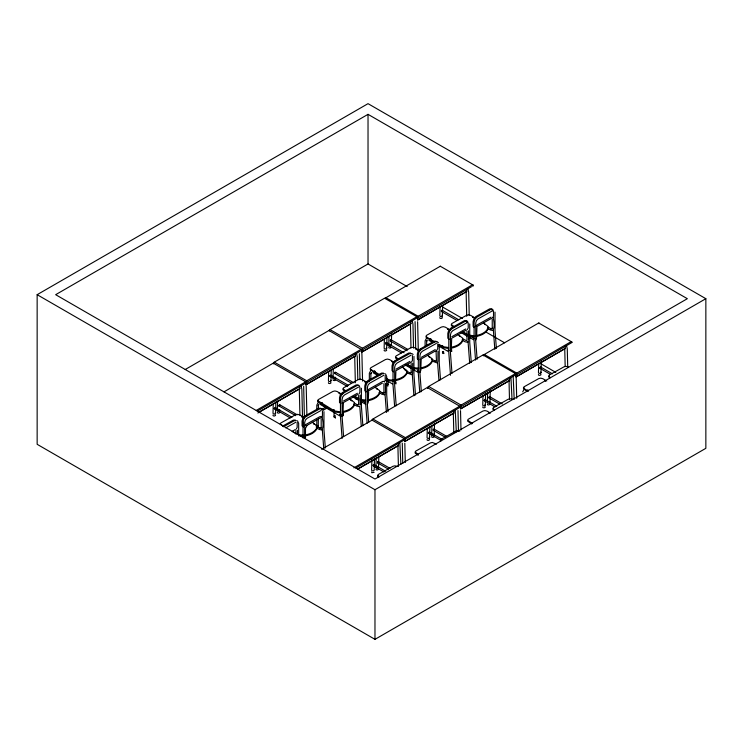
<?xml version="1.0" encoding="UTF-8"?>
<svg xmlns="http://www.w3.org/2000/svg" width="743" height="743" viewBox="0 0 743 743"><rect width="100%" height="100%" fill="white"/><g stroke="black" fill="none" stroke-linecap="round" stroke-linejoin="round"><path stroke-width="1.11" d="M273.248 403.997L273.015 413.108L273.266 413.86L274.538 414.009L275.569 413.414L275.848 402.084M277.408 409.059L277.603 401.099M328.666 371.528L328.443 380.63L328.685 381.382L329.957 381.54L330.988 380.945L331.267 369.605M333.115 376.506L333.31 368.537M371.89 459.731L371.63 469.975L371.881 470.728L373.153 470.876L374.184 470.282L374.463 458.951M376.023 465.926L376.218 457.967M375.995 467.068L376.237 467.821L377.509 467.979L378.54 467.375L378.819 456.044M384.372 338.966L384.15 348.077L384.391 348.829L385.663 348.987L386.694 348.383L386.973 337.053M427.281 428.395L427.058 437.497L427.299 438.249L428.572 438.407L429.603 437.813L429.881 426.473M431.729 433.373L431.924 425.405M431.702 434.506L431.943 435.259L433.215 435.417L434.246 434.822L434.525 423.491M482.987 395.833L482.764 404.944L483.006 405.697L484.278 405.845L485.309 405.251L485.588 393.92M388.812 344.055L389.007 336.17M391.617 333.932L391.329 345.495L391.087 344.743M440.07 306.608L439.847 315.617L440.088 316.369L441.361 316.527L442.391 315.924L442.652 305.522M487.427 400.923L487.622 393.038M490.231 390.799L489.943 402.362L489.702 401.61M538.684 363.476L538.461 372.484L538.703 373.237L539.975 373.395L541.006 372.791L541.294 361.237M354.337 403.375L354.262 405.604C351.885 409.82 346.981 411.789 342.412 412.588M273.498 363.856L273.498 362.983L224.014 391.858M427.541 388.255L427.541 387.382L372.234 419.405L372.234 420.278M483.238 355.693L483.238 354.82L427.94 386.852L427.94 387.716M538.944 323.697L538.944 322.843L483.637 354.866L483.637 355.73M361.098 350.677L361.98 350.39L361.98 349.516L361.098 349.321L306.748 380.797L306.673 382.413L360.114 351.253M416.804 316.759L362.454 348.235L362.38 349.86L418.03 317.382L384.558 298.222L329.325 329.985L329.325 330.849M406.347 438.454L460.939 406.811L459.713 406.189L405.362 437.664L405.362 439.02M472.511 286.129L473.384 285.841L473.384 284.978L472.511 284.783L418.151 316.258L418.077 317.865L471.517 286.696M515.419 373.627L461.069 405.102L460.994 406.727L516.645 374.249L483.173 355.089M571.126 341.65L516.766 373.125L516.691 374.732L572.342 342.263L538.87 323.103M318.348 418.922L318.236 426.241L316.806 425.897L316.806 420.129M335.585 416.164L334.044 416.266L334.926 415.774M360.773 404.814L360.875 402.074M386.685 385.199L388.022 385.979L387.456 385.143M388.125 381.995L388.022 384.725L386.583 384.382M394.737 383.035L396.065 383.825L395.508 382.989M442.466 351.523L443.794 352.303L443.237 351.467M384.679 298.445L440.358 266.208M321.635 449.301L372.141 420.092M343.35 403.458L342.932 414.297M368.639 391.672L368.222 402.502L367.274 404.424M395.889 371.584L395.471 382.422M421.179 359.788L420.761 370.627L419.814 372.54M451.67 339.161L451.252 349.999M476.96 327.366L476.542 338.204L475.594 340.118M275.216 408.539L275.216 407.601L274.232 408.641L290.244 417.938M279.582 405.632L279.582 404.694L278.588 405.734L295.658 415.643M429.259 432.937L429.259 431.989L428.265 433.03L441.342 440.645M484.965 400.375L484.965 399.437L483.972 400.477L495.089 406.96M429.454 433.048C430.745 431.386 427.29 432.816 428.795 433.429M318.041 402.734L316.806 405.149L316.806 409.755M319.053 404.294L318.236 405.669L318.348 405.167L318.348 408.604M370.571 370.859L369.336 373.265L369.336 381.335M371.593 372.41L370.776 373.794L370.878 373.292L370.878 379.023M426.352 338.436L425.117 340.842L425.117 346.609M427.374 339.988L426.556 341.371L426.658 340.87L426.658 345.449M436.568 360.466L436.039 361.349L434.776 361.107L435.277 361.209L431.293 358.869M522.673 391.84L523.806 389.936M417.677 317.679L417.677 319.964L463.409 293.29M516.292 374.546L516.292 376.831L565.302 348.458L565.302 346.173M318.245 400.57L317.67 401.517L318.793 402.613L334.536 411.873L340.378 412.811M343.535 388.784L342.96 389.722L344.083 390.827M378.243 475.455L377.667 476.393L378.8 477.498M415.69 452.069L415.114 453.016L418.216 455.273M440.404 440.283L440.98 439.336L455.691 431.126L457.623 430.661L459.796 431.181M440.404 441.221L440.98 440.283M493.519 408.399L492.943 409.347L494.067 410.452M524.01 387.772L523.434 388.719L527.511 391.552M549.3 375.977L548.724 376.924L549.848 378.029M306.274 382.264L306.274 384.577L352.006 357.903M361.98 349.712L361.98 352.024L410.981 323.642L410.981 321.329M404.889 439.132L404.889 441.444L453.899 413.071L453.899 410.758M460.595 406.579L460.595 408.891L509.596 380.509L509.596 378.196M316.815 428.042C314.438 432.268 309.525 434.228 304.964 435.026M379.552 392.871C377.175 397.096 372.271 399.056 367.701 399.855M432.092 360.987C429.705 365.212 424.801 367.181 420.232 367.98M462.573 340.359C460.196 344.585 455.292 346.544 450.722 347.343M487.863 328.564C485.485 332.79 480.582 334.759 476.012 335.557M305.503 416.526L305.726 415.941L305.289 416.498M421.002 349.201L420.557 349.442L421.002 348.885M451.27 328.22L451.047 328.815M476.56 317.057L476.783 316.462L476.337 317.02M296.318 429.008L297.163 427.439L297.163 422.656M321.608 417.222L322.453 415.643L322.453 410.86M359.055 393.836L359.9 392.267L359.9 387.484L359.11 385.468L357.114 385.515L343.294 393.242L341.297 395.425L340.498 398.322L340.749 403.737M384.345 382.051L385.19 380.472L385.19 375.689M436.875 350.167L437.729 348.597L437.729 343.814M467.366 329.539L468.22 327.96L468.22 323.177L467.431 321.162L465.434 321.217L451.605 328.935L449.608 331.118L448.818 334.016L448.791 352.581L450.518 375.271M492.655 317.744L493.51 316.174L493.51 311.391L492.72 309.376L490.724 309.422L476.895 317.15L474.898 319.332L474.108 322.23L474.08 340.786L475.548 360.076M304.565 425.999L306.07 424.383L319.936 416.637L321.44 416.563M306.905 425.767L305.484 428.321L305.484 437.673M367.302 390.827L368.807 389.211L382.673 381.465L384.177 381.391M475.622 326.521L477.127 324.914L490.993 317.168M273.619 363.411L273.619 362.538L328.926 330.514L361.098 349.321M256.261 410.405L305.679 381.791L306.896 382.413L257.254 411.195M361.98 352.024L410.981 323.642M306.274 384.577L355.284 356.203L355.284 353.891M417.677 319.964L466.688 291.59L466.688 289.306M258.954 412.161L299.856 388.673L299.856 386.36M257.849 412.997L299.856 388.673M334.601 378.549L335.632 377.955L335.39 377.203M391.282 347.483L390.251 348.086L388.979 347.928L388.738 347.176M321.71 409.532L325.666 407.238M323.224 410.247L327.199 407.944M353.891 467.849L404.294 438.658L405.511 439.28L355.869 468.062M460.595 408.891L509.596 380.509M404.889 441.444L453.899 413.071M516.292 376.831L565.302 348.458M357.569 469.028L398.471 445.54L398.471 443.227M357.467 469.288L398.471 445.54M552.476 373.831L540.663 367.033L540.003 367.413L540.003 368.352L549.801 373.989M540.858 368.082C539.214 369.29 539.985 366.68 541.145 367.376M434.2 436.838L433.169 437.432L431.897 437.274L431.646 436.522M374.128 472.297L371.825 472.734L371.584 471.981M37.15 294.683L368.026 103.658L705.85 298.695L705.85 448.317L374.974 639.342L37.15 444.305L37.15 294.683L374.974 489.721L705.85 298.695M368.026 114.338L55.66 294.683L374.974 479.04L687.34 298.695L368.026 114.338L368.026 263.96L185.23 369.503M466.883 322.768L452.784 330.654L451.131 332.418L450.453 334.833L450.453 352.934L451.995 373.32M282.516 426.166L293.383 420.101L295.38 420.046M411.102 355.191L397.003 363.076L395.35 364.841L394.672 367.256L394.672 385.357L396.214 405.743M283.51 426.761L294.377 420.687L296.373 420.64M492.172 310.983L478.074 318.858L476.421 320.623L475.743 323.047L475.743 341.139L477.117 359.268M436.392 343.405L422.293 351.281L420.64 353.046L419.962 355.47L419.962 373.571L421.337 391.691M358.563 387.075L344.464 394.951L342.82 396.716L342.133 399.14L342.133 417.232L343.591 436.494M285.758 427.875L295.825 422.247M451.837 336.7L465.703 328.954M383.852 375.28L369.754 383.156L368.101 384.93L367.423 387.344L367.423 405.446L368.714 422.433M321.115 410.452L307.017 418.328L305.364 420.101L304.686 422.516L304.686 438.351M396.056 369.122L409.922 361.377M451.633 338.325L466.381 330.087M395.861 370.748L411.585 361.962L412.439 360.383L412.439 355.6M421.346 357.337L435.212 349.591M343.517 401.006L357.383 393.261M476.922 326.539L491.671 318.292M420.166 359.51L434.915 351.272M342.337 403.18L358.07 394.384M292.38 431.209L295.333 429.556M368.612 390.837L382.376 383.147M306.859 425.46L320.623 417.77M352.99 357.337L355.284 356.203M464.394 292.714L466.688 291.59M476.012 336.495C480.582 335.697 485.485 333.737 487.863 329.511L487.947 326.344L483.452 322.899M450.722 348.281C455.292 347.483 460.196 345.523 462.573 341.297L462.657 338.139L458.162 334.694M420.232 368.918C424.801 368.119 429.705 366.16 432.092 361.934L432.166 358.767L427.671 355.321M394.942 379.766C399.511 378.967 404.424 377.007 406.802 372.782L406.876 370.562L402.381 367.116M394.942 380.704C399.511 379.914 404.424 377.946 406.802 373.72L406.876 371.5L405.325 369.791M367.701 400.793C372.271 399.994 377.175 398.034 379.552 393.809L379.627 390.642L375.131 387.205M342.412 411.641C346.981 410.851 351.885 408.882 354.262 404.656L354.337 402.437L349.842 398.991M304.964 435.965C309.525 435.166 314.438 433.206 316.815 428.98L316.889 425.813L312.394 422.377M435.704 351.16L436.708 351.114M473.96 327.05L473.115 326.428L473.115 321.645L473.904 318.747L475.901 316.564L489.73 308.837L491.727 308.791L492.516 310.806M448.67 338.836L447.825 338.214L447.825 333.431L448.614 330.533L450.611 328.35L464.44 320.632L466.437 320.577L467.226 322.592M435.946 341.213L433.949 341.26L420.12 348.987L418.123 351.17L417.334 354.067L417.334 358.85L418.188 359.473M436.94 341.799L434.943 341.845L421.114 349.572L419.117 351.755L418.328 354.652L418.3 373.218L419.767 392.499M410.656 352.999L408.659 353.055L394.83 360.773L392.833 362.955L392.044 365.853L392.044 370.636L392.898 371.259M411.65 353.584L409.653 353.64L395.824 361.358L393.827 363.541L393.038 366.438L393.01 385.004L394.644 406.56M383.407 373.088L381.41 373.135L367.581 380.862L365.584 383.044L364.794 385.942L364.794 390.725L365.649 391.347M384.4 373.673L382.404 373.72L368.584 381.447L366.578 383.629L365.788 386.527L365.76 405.093L367.144 423.25M358.117 384.874L356.12 384.93L342.291 392.657L340.294 394.839L339.505 397.737L339.505 402.52L340.359 403.143M320.67 408.26L318.673 408.306L304.844 416.034L302.847 418.216L302.057 421.114L302.057 425.897L302.912 426.519M321.663 408.845L319.666 408.891L305.837 416.619L303.841 418.801L303.051 421.699L303.302 427.123M437.274 341.956L438.426 342.634M411.984 353.742L413.136 354.42M322.007 409.003L323.159 409.681M473.988 335.78L469.121 335.149M473.988 336.718L469.121 336.087M448.698 347.566L442.847 346.628L438.918 344.315M448.698 348.504L442.847 347.566L438.918 345.254M418.207 368.203L413.34 367.571M418.207 369.141L413.34 368.509M393.883 379.998L390.01 379.979L387.075 379.051M393.883 380.936L390.01 380.927L387.075 379.989M365.667 400.078L360.801 399.446M365.667 401.016L360.801 400.393M340.378 411.873L334.536 410.935L317.67 400.579L318.245 399.632L332.957 391.412L334.889 390.957L337.053 391.477L341.975 394.366M303.906 435.249L298.064 434.618M300.023 436.178L303.906 436.197M357.244 399.232L355.971 399.112L355.721 398.397M390.298 346.089L389.026 345.941L388.784 345.189M278.894 411.111L277.622 410.953L277.38 410.201M368.463 380.769L368.24 381.354M343.173 392.555L342.95 393.149M474.573 338.567L470.821 336.663M466.53 340.721L462.778 338.817M467.551 342.282L465.025 341.771L462.035 340.015M449.283 350.352L448.02 350.102L448.521 350.213M418.801 370.989L417.529 370.738L418.03 370.841M359.231 406.579L356.705 406.077L353.714 404.313M340.972 414.659L339.7 414.408L340.21 414.51M341.984 416.21L339.458 415.709L320.521 404.573M473.57 339.727L469.084 337.276M448.28 351.513L438.807 346.136M417.789 372.15L413.303 369.698M392.508 383.936L386.016 380.314M364.989 402.613L365.5 402.725L361.507 400.375M365.259 404.025L360.764 401.573M568.107 366.884L565.943 366.364L564.011 366.819L549.3 375.039L548.724 375.986L549.848 377.082M512.326 399.307L510.162 398.787L508.231 399.242L493.519 407.461L492.943 408.409L494.067 409.504M397.05 466.353L394.886 465.833L392.954 466.298L378.243 474.508L377.667 475.455L378.8 476.56M440.255 266.235L472.511 284.783M458.784 319.796L442.048 310.165L441.388 310.546L441.388 311.484L457.075 320.502M385.896 297.711L418.151 316.258M484.51 354.578L516.766 373.125M407.647 349.312L390.985 339.737L390.326 340.118L390.326 341.046L407.062 350.677M502.342 403.932L489.6 396.604L488.94 396.985L488.94 397.914L499.77 404.146M404.071 352.758L386.351 342.569L385.691 342.95L385.691 343.888L401.369 352.906M484.965 399.437L496.779 406.226M330.198 329.697L362.454 348.235M428.813 386.564L461.069 405.102M427.466 387.642L459.713 406.189M353.909 382.84L335.288 372.132L334.629 372.512L334.629 373.46L351.365 383.082M446.645 436.327L433.903 428.999L433.243 429.38L433.243 430.327L445.057 437.116M348.365 385.311L330.644 375.122L329.985 375.503L329.985 376.45L347.631 386.592M429.259 431.989L442.057 439.354M274.492 362.25L306.748 380.797M373.107 419.117L405.362 437.664M273.424 363.253L305.679 381.791M372.039 420.111L404.294 438.658M279.582 404.694L297.228 414.835M389.954 468.322L378.196 461.561L377.537 461.942L377.537 462.88L388.366 469.112M275.216 407.601L291.962 417.222M385.654 471.257L373.831 464.459L373.172 464.849L373.172 465.787L383.955 471.991M368.026 263.96L407.192 286.575M442.336 306.859L462.415 318.459M485.513 331.787L504.59 342.802M540.737 363.671L555.801 372.373M475.576 318.273L470.663 315.385L468.499 314.865L466.558 315.32L451.846 323.539L451.27 324.487L454.372 326.744M488.067 327.031L491.058 328.787L490.556 328.675L491.82 328.926L492.349 328.044L492.237 328.545L492.237 319.314M487.324 328.22L490.315 329.985L492.841 330.486C495.135 326.781 493.937 321.413 493.157 317.484M546.755 380.992L542.817 378.679L540.653 378.15L538.721 378.614L524.01 386.834L523.434 387.772L524.558 388.877L528.496 391.189M463.223 331.945L467.152 334.257M462.239 332.307L467.152 335.204M461.106 332.585L467.087 336.096M450.286 330.068L445.373 327.171L443.209 326.651L441.268 327.115L426.556 335.334L425.98 336.273L427.114 337.378L433.996 341.427M467.653 341.427L468.313 341.817M451.289 349.312L451.846 350.148L450.407 349.804M451.289 350.566L451.846 351.402L450.407 351.058M433.996 342.365L425.98 337.211M428.841 340.275L432.825 342.616M419.795 350.696L414.882 347.808L412.718 347.287L410.777 347.743L396.075 355.962L395.49 356.909L398.592 359.166M432.537 361.237L437.06 362.909L437.896 361.497L437.998 351.42M489.99 412.829L487.036 411.102L484.873 410.573L482.941 411.037L468.229 419.256L467.653 420.194L471.731 423.036M407.443 364.367L411.381 366.68M406.458 364.729L411.381 367.627M405.325 365.008L411.306 368.519M394.505 362.491L389.592 359.603L387.428 359.073L385.487 359.538L370.785 367.757L370.2 368.695L371.333 369.8L380.184 375.001M405 370.07L409.987 373.005L409.486 372.893L410.749 373.144L411.278 372.252L411.167 372.763L411.167 363.522M407.248 373.023L411.771 374.704L412.606 373.283L412.709 363.206M471.731 423.974L467.653 421.142M395.508 381.735L396.065 382.571L394.626 382.227M378.215 374.788L370.2 369.642M373.06 372.698L378.048 375.624M387.456 383.89L388.125 384.28M366.28 381.995L362.343 379.682L360.179 379.162L358.237 379.627L343.535 387.837L342.96 388.784L346.052 391.041M379.747 391.329L382.738 393.084L382.236 392.982L383.509 393.233L384.029 392.341L383.927 392.843L383.927 383.611M379.004 392.527L381.995 394.282L384.521 394.793L385.468 392.871L385.468 383.295M354.903 396.251L358.841 398.564M436.466 444.138L432.333 442.456L430.401 442.912L415.69 451.131L415.114 452.078L418.216 454.335M353.919 396.613L358.841 399.502M352.786 396.883L358.767 400.403M354.457 403.124L357.448 404.879L356.946 404.768L358.219 405.019L358.739 404.136L358.637 404.638L358.637 395.406M342.969 413.61L343.526 414.445L342.086 414.102M342.969 414.863L343.526 415.699L342.086 415.356M304.528 417.752L299.605 414.854L297.441 414.334L295.5 414.798L280.798 423.008L280.213 423.956L283.315 426.213M317.679 425.405L318.348 425.795M317.679 426.658L318.236 427.494L316.806 427.151M316.016 425.915L320.001 428.256L319.499 428.154L320.762 428.405L321.292 427.513L321.18 428.014L321.18 418.783M316.267 427.699L319.258 429.454L321.784 429.956C324.078 426.25 322.88 420.891 322.109 416.953M292.166 431.423L296.104 433.736M489.145 398.034L488.69 397.477L490.074 397.124M484.501 400.876L484.055 400.319L485.439 399.957M279.127 406.133L278.671 405.576L280.055 405.214M274.761 409.04L274.306 408.474L275.699 408.121M451.27 325.425L452.403 326.521M395.49 357.847L396.623 358.953M385.515 373.822L386.694 376.45L386.694 394.672L387.985 411.668M297.488 420.779L298.667 423.417L298.667 435.946M436.039 350.724L436.457 360.968M474.108 327.013L474.359 327.644M448.818 338.799L449.069 339.44M418.328 359.436L418.578 360.067M393.038 371.231L393.288 371.862M365.788 391.31L366.039 391.951M540.765 372.039L541.006 372.791M540.718 374.035L540.96 374.788L539.929 375.382L538.656 375.224L538.415 374.472M489.656 403.607L489.897 404.35L488.866 404.954L487.594 404.796L487.352 404.043M487.399 402.056L487.64 402.808M485.068 404.498L485.309 405.251M485.012 406.514L485.263 407.266L484.232 407.861L482.959 407.703L482.709 406.95M442.15 315.181L442.391 315.924M442.104 317.168L442.345 317.92L441.314 318.515L440.042 318.357L439.8 317.605M434.005 434.07L434.246 434.822M429.361 437.06L429.603 437.813M429.315 439.067L429.556 439.819L428.525 440.423L427.253 440.265L427.011 439.512M386.453 347.631L386.694 348.383M386.397 349.647L386.648 350.399L385.617 350.993L384.345 350.835L384.094 350.083M378.298 466.623L378.54 467.375M378.252 468.638L378.493 469.39L377.463 469.985L376.19 469.827L375.949 469.074M335.334 379.218L335.585 379.97L334.554 380.565L333.282 380.407L333.031 379.654M333.087 377.639L333.328 378.391M330.746 380.193L330.988 380.945M330.7 382.199L330.941 382.951L329.911 383.555L328.638 383.397L328.397 382.645M279.684 409.764L279.925 410.507M279.637 411.771L279.879 412.523L278.848 413.117L277.576 412.959L277.334 412.216M275.319 412.662L275.569 413.414M275.272 414.678L275.514 415.43L274.483 416.024L273.21 415.866L272.969 415.114M566.677 346.164L567.28 349.024L567.736 367.562M515.614 375.735L516.218 378.586L516.701 398.285M513.172 376.125L514.184 399.279M468.062 289.296L468.675 292.157L469.232 315.329M510.98 378.206L512.02 399.279M455.273 410.768L456.313 431.832M412.365 321.338L412.969 324.217L413.545 348.096M399.845 443.237L400.895 464.31M361.302 350.91L361.906 353.789L362.565 381.075M356.659 353.9L357.262 356.779L357.81 379.515M305.596 383.462L306.2 386.341L306.915 415.904M301.24 386.369L301.844 389.248L302.522 417.668M496.389 348.495L495.014 330.375L495.014 312.153M493.352 330.022L494.819 349.312M471.266 362.556L469.725 342.17L469.725 323.948M468.062 341.817L469.697 363.373M440.525 379.794L439.234 362.798L439.234 344.576M437.571 362.445L438.955 380.602M415.495 394.979L413.944 374.593L413.944 356.371M412.281 374.24L413.925 395.796M385.032 394.329L386.416 412.476M362.872 425.72L361.404 406.467L361.404 388.245M359.751 406.115L361.302 426.538M342.114 438.444L340.47 416.879L340.47 398.619M325.332 447.973L323.957 429.844L323.957 411.622M322.295 429.491L323.762 448.781M564.745 348.931L565.163 366.243M509.039 381.001L509.475 399.121M466.13 292.064L466.715 316.304M460.521 410.656L460.985 429.983M457.976 410.563L458.468 430.949M453.341 413.554L453.797 432.807M417.612 321.719L418.309 350.687M415.068 321.635L415.736 349.331M410.424 324.134L411 347.91M404.814 443.209L405.279 462.536M402.279 443.125L402.762 463.511M397.914 446.032L398.406 466.409M359.361 353.696L359.993 379.747M354.727 356.686L355.349 382.738M303.664 386.258L304.398 416.832M299.299 389.165L299.921 415.207M468.489 330.784L468.489 340.359M466.948 331.099L466.948 340.34M374.974 489.721L374.974 639.342M360.179 395.09L360.179 404.666M334.044 411.65L334.044 416.266M303.023 421.996L303.023 437.98M297.441 430.262L297.441 434.516M295.9 430.578L295.9 434.042M301.695 416.684L302.364 417.074L301.695 416.684M313.592 423.677L314.261 424.067L313.592 423.677M321.905 402.938L322.564 403.328L321.905 402.938M333.802 409.932L334.461 410.322L333.802 409.932M339.152 393.307L339.811 393.697L339.152 393.307M334.155 417.074L335.483 417.854L334.155 417.074M351.04 400.301L351.708 400.691L351.04 400.301M364.441 381.512L365.101 381.902L364.441 381.512M374.444 371.063L375.104 371.454L374.444 371.063M376.329 388.505L376.998 388.895L376.329 388.505M386.332 378.057L387.001 378.447L386.332 378.057M391.682 361.423L392.35 361.813L391.682 361.423M403.579 368.417L404.248 368.807L403.579 368.417M416.972 349.637L417.64 350.027L416.972 349.637M430.225 338.641L430.884 339.031L430.225 338.641M428.869 356.631L429.538 357.021L428.869 356.631M442.113 345.634L442.782 346.024L442.113 345.634M447.462 329L448.131 329.39L447.462 329M442.466 352.776L443.794 353.557L442.466 352.776M459.36 335.994L460.028 336.384L459.36 335.994M472.752 317.215L473.421 317.605L472.752 317.215M484.65 324.208L485.318 324.598L484.65 324.208M471.889 422.563L472.557 422.953L471.889 422.563M489.135 412.922L489.795 413.322L489.135 412.922M527.669 390.14L528.338 390.53L527.669 390.14M544.916 380.5L545.576 380.899L544.916 380.5M330.208 375.633L330.189 376.562L331.118 375.652L330.208 375.633M334.852 372.642L334.824 373.571L335.762 372.661L334.852 372.642M385.914 343.08L385.886 344.009L386.824 343.09L385.914 343.08M373.395 464.969L373.376 465.898L374.314 464.988L373.395 464.969M377.76 462.072L377.732 463L378.67 462.081L377.76 462.072M433.466 429.51L433.438 430.438L434.386 429.352L433.466 429.51M390.549 340.248L390.53 341.167L391.459 340.257L390.549 340.248M441.611 310.676L441.593 311.596L442.522 310.685L441.611 310.676M395.49 360.643L395.267 361.237L395.49 360.643M488.931 309.515L488.708 310.11L488.931 309.515"/></g></svg>
